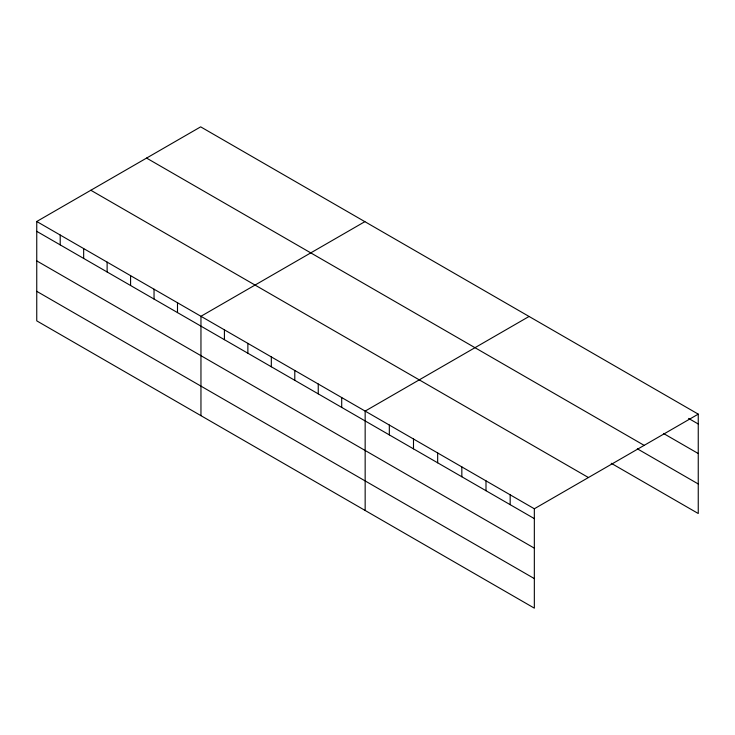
<?xml version="1.0" encoding="UTF-8"?>
<svg xmlns="http://www.w3.org/2000/svg" width="735" height="735" viewBox="0 0 735 735"><rect width="100%" height="100%" fill="white"/><g stroke="black" fill="none" stroke-linecap="round" stroke-linejoin="round"><path stroke-width="1.1" d="M36.75 221.492L534.336 508.767L534.336 608.148L36.75 320.864L36.75 221.492L200.664 126.852L698.25 414.136L698.25 513.508L611.244 463.28M364.863 221.658L200.958 316.289L200.958 415.67M529.071 316.463L365.157 411.095L365.157 510.467M534.336 508.767L698.25 414.136M688.585 418.408L698.25 423.994M663.448 433.439L698.25 453.532M146.568 158.08L644.163 445.364M637.346 448.809L698.25 483.97M90.837 190.255L588.432 477.539M36.75 231.341L534.336 518.625M36.75 260.888L534.336 548.163M36.75 291.326L534.336 578.601M510.173 494.811L510.173 504.669M486 480.865L486 490.714M461.837 466.909L461.837 476.767M437.665 452.953L437.665 462.811M413.493 438.997L413.493 448.855M389.329 425.05L389.329 434.899M341.702 397.552L341.702 407.41M318.246 384.01L318.246 393.859M294.79 370.468L294.79 380.317M271.325 356.916L271.325 366.774M247.87 343.374L247.87 353.232M224.414 329.831L224.414 339.689M177.493 302.746L177.493 312.605M154.038 289.204L154.038 299.062M130.582 275.662L130.582 285.52M107.126 262.119L107.126 271.978M83.661 248.577L83.661 258.435M60.206 235.035L60.206 244.884"/></g></svg>
